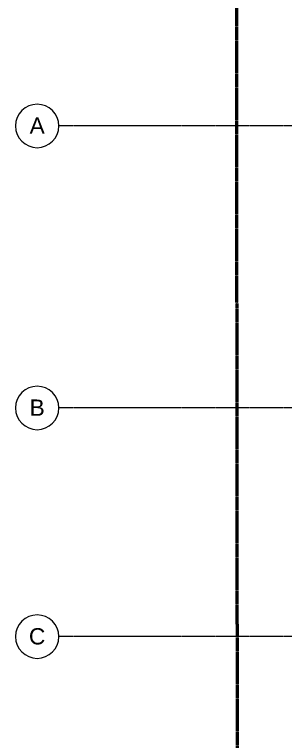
# Model space of a CAD drawing. Header units: inches. Extents: x -4235 to -464, y 9767 to 12463.
# Drawn here: x -4235 to -3935, y 11166 to 11970 of the extents above; entities that cross this region are included whole.
import ezdxf

# ---------------------------------------------------------------- set-up
doc = ezdxf.new("R2010")
doc.units = ezdxf.units.IN
doc.header["$MEASUREMENT"] = 0
doc.linetypes.add('Double Dash 3_8_', pattern=[1, 0.375, -0.125, 0.125, -0.125, 0.125, -0.125])
doc.linetypes.add('Grid Line 1_2_', pattern=[0.875, 0.5, -0.125, 0.125, -0.125])
for name, color, linetype, lineweight in [('C-PROP-LINE', 91, 'Double Dash 3_8_', 50), ('S-GRID-1', 1, 'Grid Line 1_2_', 9), ('S-GRID-IDEN', 1, 'Continuous', 9)]:
    doc.layers.add(name, color=color, linetype=linetype, lineweight=lineweight)
doc.styles.add('Arial', font='arial.ttf', dxfattribs={"height": 18})

# ---------------------------------------------------------------- blocks, each defined once
blk = doc.blocks.new('Family - ___-1878357-BACKGROUND - 2ND FLOOR')
at = {"layer": 'C-PROP-LINE'}
blk.add_line((-3989.42, 12089.69), (-3987.26, 10009.09), dxfattribs=at)
blk = doc.blocks.new('Grid - Grid Head - Circle-50561-BACKGROUND - 2ND FLOOR')
at = {"layer": 'S-GRID-IDEN'}
for start, end in [(360, 180), (180, 360)]:
    blk.add_arc((0, 0), 0.25, start, end, dxfattribs=at)

msp = doc.modelspace()

# ---------------------------------------------------------------- linework, layer by layer
at = {"layer": 'S-GRID-1'}
for p, q in [((-464.45, 11847.19), (-4185.7, 11847.19)), ((-464.45, 11535.19), (-4185.7, 11535.19)), ((-464.45, 11282.19), (-4185.7, 11282.19))]:
    msp.add_line(p, q, dxfattribs=at)

# ---------------------------------------------------------------- block references
at = {"layer": 'C-PROP-LINE'}
msp.add_blockref('Family - ___-1878357-BACKGROUND - 2ND FLOOR', (0, 0), dxfattribs=at)
at = {"layer": 'S-GRID-IDEN', "xscale": 95.99999999999994, "yscale": 95.99999999999994, "zscale": 95.99999999999994, "rotation": 89.99999999999987}
for p in [(-4209.7, 11847.19), (-4209.7, 11535.19), (-4209.7, 11282.19)]:
    msp.add_blockref('Grid - Grid Head - Circle-50561-BACKGROUND - 2ND FLOOR', p, dxfattribs=at)

# ---------------------------------------------------------------- texts
at = {"layer": 'S-GRID-IDEN', "char_height": 18, "attachment_point": 1, "style": 'Arial'}
for s, insert, width in [('A', (-4218.1, 11856.57), 20.301), ('B', (-4218.1, 11544.57), 20.301), ('C', (-4218.86, 11291.57), 22.119)]:
    msp.add_mtext(s, dxfattribs=dict(at, insert=insert, width=width))

doc.saveas('drawing.dxf')
